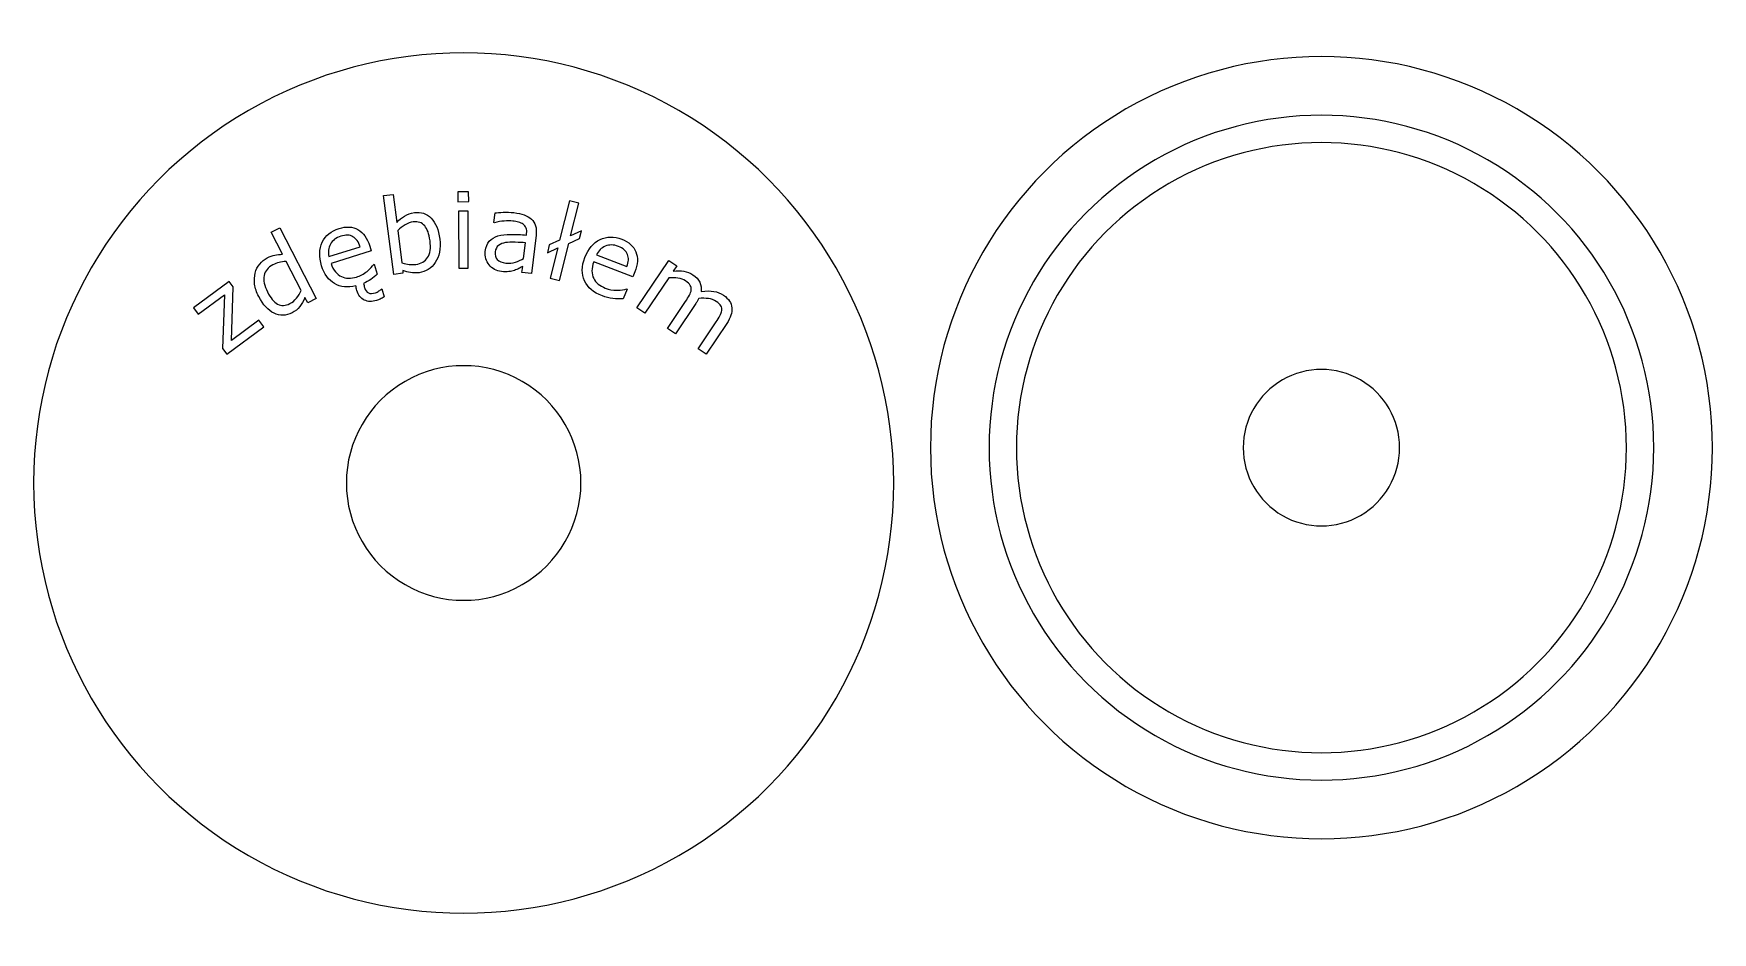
# Model space of a CAD drawing. Extents: x 25 to 633, y 513 to 838.
import ezdxf

# ---------------------------------------------------------------- set-up
doc = ezdxf.new("R2010")
doc.units = 0
doc.layers.add('Layer_1', color=7, linetype='CONTINUOUS')

msp = doc.modelspace()

# ---------------------------------------------------------------- linework, layer by layer
at = {"layer": 'Layer_1', "color": 7}
for points in [[(158.483986, 752.48158), (158.388448, 751.498405), (155.158106, 751.07623), (151.426031, 779.635412), (154.876616, 780.086335), (156.210197, 769.881385)], [(191.619952, 769.801135), (191.436166, 769.823185), (191.857438, 773.333477)], [(114.864752, 758.357605), (110.763567, 766.322755), (113.85747, 767.915777), (127.042255, 742.308805)], [(156.589208, 766.981412), (158.124253, 755.23468)], [(131.641354, 757.56253), (142.950666, 761.08963)], [(146.415869, 761.35603), (146.978026, 759.553555)], [(202.238084, 756.837655), (202.924038, 762.55333)], [(203.259303, 765.346855), (203.323278, 765.879835)], [(206.740185, 765.301937), (205.068317, 751.37113)], [(121.618135, 745.241455), (116.186611, 755.790355)], [(146.978026, 759.553555), (132.434951, 755.01793)], [(147.878523, 754.67683), (148.055226, 754.73158)], [(148.055226, 754.73188), (149.18501, 751.10938)], [(241.866441, 750.18283), (227.653943, 755.667205)], [(228.613545, 758.15398), (239.665798, 753.88903)], [(254.811456, 749.83258), (246.211491, 737.012305), (243.321538, 738.950905), (254.839746, 756.12148), (257.729668, 754.18288), (256.451023, 752.27668)], [(205.068317, 751.37113), (201.631552, 751.78363), (201.894031, 753.97063)], [(242.546092, 751.94428), (241.866441, 750.18283)], [(127.042255, 742.308805), (123.948352, 740.715805), (122.956954, 742.64128)], [(150.696984, 745.764055), (150.838343, 745.808305)], [(150.838343, 745.808155), (151.714616, 742.998505)], [(239.713887, 745.735855), (238.347769, 742.19563)], [(239.541207, 745.802455), (239.713887, 745.735705)], [(264.667611, 740.56858), (257.294721, 729.577555), (254.404791, 731.516155), (260.963038, 741.29278)], [(268.377943, 722.142805), (265.487991, 724.081405), (272.04626, 733.85803)], [(275.853905, 733.287505), (268.377943, 722.142805)]]:
    msp.add_lwpolyline(points, dxfattribs=at)
for points in [[(178.386041, 777.426925), (182.310203, 777.441025), (182.296763, 781.050505), (178.372601, 781.036405)], [(178.694636, 753.29053), (182.174532, 753.30328), (182.100514, 773.97913), (178.620593, 773.96668)], [(218.558762, 762.26638), (222.458252, 764.06158), (223.169186, 766.91755), (219.256271, 765.068455), (222.185013, 776.833645), (218.808149, 777.674267), (215.266829, 763.448305), (211.54235, 761.74303), (210.831417, 758.887105), (214.56932, 760.646155), (211.85074, 749.725255), (215.227604, 748.88458)], [(94.625903, 722.16628), (108.046845, 732.09823), (106.296079, 734.46403), (96.31221, 727.07563), (96.970035, 746.537155), (95.49456, 748.530955), (82.534875, 738.94033), (84.26361, 736.60438), (93.741585, 743.61838), (93.09537, 724.23448)], [(519.782258, 688.273483)], [(601.986978, 688.273483)], [(611.90824, 688.273483)], [(633.168085, 688.273483)], [(223.006631, 675.476135)], [(336.39246, 675.476135)]]:
    msp.add_lwpolyline(points, close=True, dxfattribs=at)
for points in [[(258.439703, 810.49427), (210.20237, 838.344107), (150.771524, 838.344107), (102.53419, 810.49427)], [(562.301943, 811.017241), (518.449822, 836.335275), (464.421781, 836.335275), (420.56966, 811.017241)], [(102.53419, 810.49427), (54.296857, 782.644432), (24.581434, 731.17581), (24.581434, 675.476135)], [(336.39246, 675.476135), (336.39246, 731.17581), (306.677037, 782.644432), (258.439703, 810.49427)], [(420.56966, 811.017241), (376.717539, 785.699207), (349.703518, 738.909551), (349.703518, 688.273483)], [(551.672021, 792.605675), (514.397719, 814.126003), (468.473885, 814.126003), (431.199582, 792.605675)], [(633.168085, 688.273483), (633.168085, 738.909551), (606.154064, 785.699207), (562.301943, 811.017241)], [(546.71139, 784.01361), (512.506737, 803.761675), (470.364866, 803.761675), (436.160214, 784.01361)], [(431.199582, 792.605675), (393.92528, 771.085347), (370.963363, 731.31414), (370.963363, 688.273483)], [(611.90824, 688.273483), (611.90824, 731.31414), (588.946323, 771.085347), (551.672021, 792.605675)], [(436.160214, 784.01361), (401.955561, 764.265544), (380.884625, 727.769614), (380.884625, 688.273483)], [(601.986978, 688.273483), (601.986978, 727.769614), (580.916043, 764.265544), (546.71139, 784.01361)], [(159.039469, 772.229882), (160.06132, 772.886112), (161.251351, 773.30297), (162.60956, 773.480455)], [(162.60956, 773.480455), (165.032322, 773.79706), (167.062689, 773.116557), (168.700662, 771.438947)], [(191.857438, 773.333477), (192.553367, 773.436392), (193.551682, 773.521657), (194.852383, 773.589272)], [(194.852383, 773.589272), (196.153093, 773.656892), (197.422187, 773.616445), (198.659666, 773.46793)], [(198.659666, 773.46793), (200.105428, 773.29442), (201.34658, 773.02118), (202.38312, 772.64821)], [(129.223772, 762.702955), (130.399327, 765.150745), (132.424327, 766.82288), (135.298771, 767.71936)], [(135.298771, 767.71936), (137.961175, 768.549705), (140.253479, 768.411482), (142.175682, 767.304692)], [(142.175682, 767.304692), (144.10967, 766.201572), (145.523066, 764.218685), (146.415869, 761.35603)], [(156.210197, 769.881385), (157.072913, 770.803055), (158.016003, 771.585887), (159.039469, 772.229882)], [(159.234208, 769.025815), (158.262333, 768.463235), (157.380666, 767.781767), (156.589208, 766.981412)], [(162.194668, 770.084717), (161.191306, 769.953597), (160.204486, 769.60063), (159.234208, 769.025815)], [(166.353575, 768.686762), (165.379684, 769.853782), (163.993382, 770.319767), (162.194668, 770.084717)], [(168.291688, 763.283755), (167.971888, 765.73097), (167.325851, 767.531972), (166.353575, 768.686762)], [(168.700662, 771.438947), (170.350874, 769.762937), (171.397457, 767.230215), (171.840413, 763.84078)], [(195.1986, 770.415662), (194.055711, 770.316682), (192.862829, 770.11184), (191.619952, 769.801135)], [(198.275158, 770.41936), (197.368487, 770.528175), (196.342967, 770.526925), (195.1986, 770.41561)], [(200.40778, 770.01427), (199.733424, 770.194635), (199.02255, 770.329665), (198.275158, 770.41936)], [(202.103732, 769.232807), (201.647454, 769.573427), (201.082137, 769.833915), (200.40778, 770.01427)], [(203.13438, 767.878675), (202.9266, 768.42562), (202.583051, 768.876997), (202.103732, 769.232807)], [(202.38312, 772.64821), (203.433375, 772.286025), (204.316024, 771.76995), (205.031065, 771.099985)], [(203.323277, 765.879835), (203.417422, 766.66398), (203.354457, 767.33026), (203.13438, 767.878675)], [(205.031065, 771.099985), (205.735312, 770.443745), (206.235929, 769.644155), (206.532918, 768.701215)], [(206.532918, 768.701215), (206.829907, 767.75828), (206.898996, 766.625187), (206.740185, 765.301937)], [(128.988169, 754.19503), (127.981468, 757.42288), (128.060002, 760.258855), (129.223772, 762.702955)], [(132.208135, 762.024355), (131.486663, 760.648905), (131.297736, 759.16163), (131.641354, 757.56253)], [(135.976309, 764.92528), (134.197451, 764.37048), (132.941393, 763.403505), (132.208135, 762.024355)], [(140.363299, 764.72293), (139.205721, 765.40894), (137.743391, 765.47639), (135.976309, 764.92528)], [(142.950666, 761.08963), (142.395118, 762.82948), (141.532663, 764.04058), (140.363299, 764.72293)], [(167.430467, 757.16023), (168.354791, 758.56283), (168.641864, 760.604005), (168.291688, 763.283755)], [(171.840413, 763.84078), (172.064273, 762.12773), (172.021009, 760.554005), (171.710621, 759.119605)], [(188.341828, 759.418855), (188.528573, 760.974905), (189.0101, 762.19108), (189.786408, 763.06738)], [(189.786408, 763.06738), (190.576439, 763.95443), (191.623283, 764.599355), (192.926939, 765.002155)], [(193.148169, 761.56393), (192.464982, 761.04938), (192.060892, 760.27138), (191.9359, 759.22993)], [(192.926939, 765.002155), (194.242841, 765.40355), (195.78859, 765.59713), (197.564187, 765.582895)], [(195.714552, 762.598255), (194.688303, 762.435555), (193.832842, 762.09078), (193.148169, 761.56393)], [(199.16013, 762.72538), (197.724172, 762.77338), (196.575646, 762.731005), (195.714552, 762.598255)], [(197.564187, 765.582895), (199.339791, 765.568645), (201.238163, 765.489965), (203.259303, 765.346855)], [(202.924038, 762.55333), (201.862988, 762.61853), (200.608352, 762.67588), (199.16013, 762.72538)], [(224.442149, 757.164505), (225.659414, 760.319005), (227.483381, 762.492055), (229.91405, 763.683655)], [(231.830463, 761.29738), (230.410441, 760.66813), (229.338135, 759.62033), (228.613545, 758.15398)], [(229.91405, 763.683655), (232.356231, 764.87082), (234.98187, 764.922395), (237.790966, 763.83838)], [(236.58541, 761.228305), (234.84698, 761.899155), (233.261997, 761.922155), (231.830463, 761.297305)], [(239.896661, 758.343505), (239.416078, 759.600305), (238.312328, 760.561905), (236.58541, 761.228305)], [(237.790966, 763.83838), (240.392846, 762.83438), (242.102846, 761.30153), (242.920966, 759.23983)], [(104.927924, 751.575655), (105.244649, 752.793605), (105.783735, 753.876205), (106.545183, 754.823455)], [(106.545183, 754.823455), (107.317606, 755.776355), (108.235926, 756.52678), (109.300145, 757.07473)], [(109.300145, 757.07473), (110.265614, 757.57188), (111.17504, 757.90828), (112.028422, 758.08393)], [(113.55022, 755.411455), (112.818509, 755.215105), (112.063171, 754.916405), (111.284207, 754.515355)], [(112.028422, 758.08393), (112.87615, 758.27058), (113.821593, 758.361805), (114.864752, 758.357605)], [(116.186611, 755.790355), (115.160729, 755.734055), (114.281932, 755.607755), (113.55022, 755.411455)], [(132.434951, 755.01793), (132.813386, 753.80453), (133.326651, 752.80123), (133.974747, 752.00803)], [(145.45884, 752.17708), (146.656378, 753.14518), (147.462939, 753.97843), (147.878523, 754.67683)], [(158.124253, 755.23468), (159.160708, 754.92213), (160.03886, 754.72578), (160.75871, 754.64563)], [(160.75871, 754.64563), (161.490797, 754.56703), (162.303459, 754.58603), (163.196698, 754.70263)], [(163.196698, 754.702855), (165.105536, 754.952305), (166.516792, 755.77143), (167.430467, 757.16023)], [(170.215992, 755.414755), (169.473554, 754.334605), (168.614275, 753.48183), (167.638156, 752.85643)], [(171.710621, 759.119605), (171.412505, 757.686805), (170.914295, 756.451855), (170.215992, 755.414755)], [(189.709124, 754.500805), (188.569685, 755.880405), (188.11392, 757.519755), (188.341828, 759.418855)], [(191.9359, 759.22993), (191.79475, 758.05368), (192.043462, 757.12273), (192.682035, 756.43708)], [(192.682035, 756.43708), (193.322087, 755.76373), (194.371125, 755.339555), (195.829151, 755.164555)], [(195.829151, 755.164555), (197.042129, 755.019005), (198.178895, 755.11873), (199.23945, 755.46373)], [(199.23945, 755.46373), (200.301474, 755.82098), (201.301018, 756.278955), (202.238084, 756.837655)], [(224.283995, 748.733755), (223.158844, 751.165255), (223.211562, 753.975505), (224.442149, 757.164505)], [(227.653943, 755.667205), (227.196367, 754.481405), (226.974983, 753.376405), (226.989791, 752.352205)], [(239.665798, 753.88903), (240.311784, 755.59738), (240.388739, 757.082205), (239.896661, 758.343505)], [(242.920966, 759.23983), (243.750615, 757.17373), (243.625657, 754.74188), (242.546092, 751.94428)], [(104.719158, 747.53323), (104.541944, 748.98263), (104.611532, 750.330105), (104.927924, 751.575655)], [(108.1679, 750.620605), (107.823821, 748.916655), (108.22233, 746.95658), (109.363426, 744.74038)], [(111.284207, 754.515355), (109.550748, 753.622805), (108.511979, 752.324555), (108.1679, 750.620605)], [(133.680807, 747.728155), (131.507655, 748.976455), (129.943442, 751.13208), (128.988169, 754.19503)], [(133.974747, 752.00803), (134.619171, 751.22658), (135.349474, 750.64643), (136.165655, 750.26758)], [(136.165655, 750.26758), (136.954602, 749.89318), (137.811374, 749.695055), (138.735971, 749.673205)], [(138.735971, 749.673205), (139.672345, 749.655205), (140.647098, 749.80408), (141.66023, 750.11983)], [(141.66023, 750.11983), (143.003213, 750.53868), (144.269416, 751.22443), (145.45884, 752.17708)], [(146.807664, 749.282155), (145.988742, 748.716505), (145.118703, 748.231855), (144.197547, 747.828205)], [(149.18501, 751.10938), (148.427149, 750.47233), (147.6347, 749.863255), (146.807664, 749.282155)], [(161.19748, 751.71613), (160.293541, 751.87178), (159.389043, 752.12693), (158.483986, 752.48158)], [(164.299466, 751.69213), (163.137028, 751.54023), (162.103033, 751.54823), (161.19748, 751.71613)], [(167.638156, 752.85643), (166.660448, 752.24333), (165.547552, 751.85523), (164.299466, 751.69213)], [(194.193445, 752.09833), (192.343354, 752.32033), (190.848581, 753.121155), (189.709124, 754.500805)], [(196.85684, 752.076955), (196.085921, 751.970605), (195.198123, 751.977855), (194.193445, 752.098705)], [(198.925526, 752.537155), (198.315843, 752.324455), (197.626281, 752.171055), (196.85684, 752.076955)], [(200.538417, 753.23848), (199.97971, 752.93263), (199.442079, 752.698855), (198.925526, 752.537155)], [(201.894031, 753.97063), (201.562728, 753.79908), (201.110857, 753.55503), (200.538417, 753.23848)], [(230.779191, 743.251255), (227.578653, 744.486305), (225.413588, 746.313805), (224.283995, 748.733755)], [(226.989791, 752.352205), (227.009041, 751.339505), (227.220672, 750.43113), (227.624684, 749.62708)], [(227.624684, 749.62708), (228.010097, 748.84348), (228.558189, 748.155805), (229.26896, 747.564055)], [(258.179001, 749.73568), (257.128676, 749.87558), (256.006161, 749.90788), (254.811456, 749.83258)], [(256.451023, 752.27668), (257.854683, 752.41983), (259.143231, 752.40258), (260.316666, 752.22493)], [(260.953506, 748.721455), (260.164406, 749.250805), (259.239571, 749.58888), (258.179001, 749.73568)], [(260.316666, 752.224555), (261.500351, 752.039755), (262.599463, 751.60708), (263.614003, 750.92653)], [(262.632778, 747.104605), (262.343338, 747.625705), (261.783581, 748.164655), (260.953506, 748.721455)], [(263.614003, 750.92653), (264.782283, 750.14283), (265.606228, 749.23348), (266.085838, 748.19848)], [(106.204679, 743.03068), (105.40252, 744.58858), (104.907347, 746.08943), (104.719158, 747.53323)], [(111.748329, 736.99498), (109.594742, 738.02363), (107.746858, 740.03553), (106.204679, 743.03068)], [(109.363426, 744.74038), (110.487578, 742.55708), (111.716428, 741.087005), (113.049974, 740.330155)], [(119.879794, 742.43098), (120.576073, 743.28918), (121.15552, 744.226005), (121.618135, 745.241455)], [(122.956954, 742.64128), (122.463715, 741.41573), (121.844514, 740.340455), (121.099352, 739.415455)], [(141.439769, 746.90998), (138.452057, 746.21083), (135.865737, 746.483555), (133.680807, 747.728155)], [(141.553048, 746.11153), (141.496539, 746.41708), (141.458779, 746.68323), (141.439769, 746.90998)], [(141.770076, 745.229155), (141.681892, 745.511855), (141.609549, 745.80598), (141.553048, 746.11153)], [(144.477896, 741.76918), (143.198075, 742.39123), (142.295469, 743.544555), (141.770076, 745.229155)], [(144.197547, 747.828205), (144.247472, 747.585255), (144.304742, 747.318755), (144.369357, 747.028705)], [(144.369357, 747.028705), (144.445756, 746.742255), (144.517022, 746.493005), (144.583156, 746.280955)], [(144.583156, 746.280955), (144.884432, 745.314955), (145.348217, 744.677555), (145.97451, 744.368755)], [(145.97451, 744.368755), (146.61258, 744.063655), (147.461739, 744.076405), (148.521986, 744.407005)], [(148.521986, 744.40708), (148.946085, 744.53933), (149.368028, 744.761405), (149.787814, 745.073305)], [(149.787814, 745.073305), (150.223049, 745.377105), (150.526106, 745.607355), (150.696984, 745.764055)], [(151.714616, 742.998505), (151.153466, 742.642505), (150.660082, 742.359355), (150.234463, 742.149055)], [(229.26896, 747.564055), (229.991261, 746.967905), (230.847461, 746.47878), (231.83756, 746.09668)], [(234.551092, 742.331455), (233.291384, 742.460405), (232.034084, 742.767005), (230.779191, 743.251255)], [(231.83756, 746.09668), (233.150012, 745.59023), (234.568173, 745.340605), (236.092042, 745.347805)], [(236.092042, 745.347805), (237.631882, 745.361805), (238.781603, 745.513355), (239.541207, 745.802455)], [(260.963038, 741.29278), (261.471753, 742.05113), (261.917098, 742.792555), (262.299073, 743.517055)], [(262.299073, 743.517055), (262.698168, 744.244905), (262.927606, 744.88598), (262.987386, 745.44028)], [(262.987386, 745.44028), (263.047271, 746.03903), (262.929068, 746.593805), (262.632778, 747.104605)], [(266.085838, 748.19848), (266.575713, 747.15663), (266.728316, 746.066105), (266.543646, 744.926905)], [(266.543646, 744.926905), (268.371881, 745.127055), (269.912018, 745.119305), (271.164058, 744.903655)], [(271.164058, 744.90343), (272.422963, 744.69788), (273.600688, 744.22733), (274.697233, 743.49178)], [(274.697233, 743.49178), (276.582858, 742.22688), (277.586485, 740.721505), (277.708115, 738.975655)], [(118.286554, 737.15518), (116.092299, 736.02538), (113.91289, 735.97198), (111.748329, 736.99498)], [(113.049974, 740.330155), (114.377867, 739.584205), (115.86466, 739.63493), (117.510353, 740.48233)], [(117.510353, 740.48233), (118.388057, 740.93423), (119.17787, 741.58378), (119.879794, 742.43098)], [(121.099352, 739.415455), (120.35419, 738.490455), (119.416591, 737.73703), (118.286554, 737.15518)], [(148.871535, 741.607705), (147.23404, 741.097005), (145.769493, 741.15083), (144.477896, 741.76918)], [(150.234463, 742.149055), (149.820629, 741.942455), (149.36632, 741.762005), (148.871535, 741.607705)], [(238.347769, 742.19563), (237.07636, 742.15713), (235.810801, 742.202405), (234.551092, 742.331455)], [(265.255566, 741.51148), (265.069836, 741.19028), (264.873851, 740.87598), (264.667611, 740.56858)], [(265.735536, 742.393105), (265.608171, 742.136805), (265.448181, 741.84293), (265.255566, 741.51148)], [(269.195481, 742.30108), (268.117781, 742.44448), (266.964466, 742.475155), (265.735536, 742.393105)], [(272.036735, 741.286705), (271.227136, 741.829805), (270.280051, 742.16793), (269.195481, 742.30108)], [(273.716008, 739.669855), (273.426583, 740.190905), (272.866825, 740.729855), (272.036735, 741.286705)], [(273.371975, 736.06693), (273.77107, 736.79478), (274.000508, 737.435855), (274.060288, 737.990155)], [(274.060288, 737.990155), (274.120173, 738.588905), (274.005413, 739.148805), (273.716008, 739.669855)], [(277.708115, 738.975655), (277.84687, 737.233155), (277.2288, 735.337105), (275.853905, 733.287505)], [(272.04626, 733.85803), (272.541225, 734.59588), (272.98313, 735.33218), (273.371975, 736.06693)], [(201.746789, 712.299262), (188.591153, 719.894672), (172.382741, 719.894672), (159.227105, 712.299262)], [(159.227105, 712.299262), (146.071469, 704.703851), (137.967263, 690.666955), (137.967263, 675.476135)], [(223.006631, 675.476135), (223.006631, 690.666955), (214.902425, 704.703851), (201.746789, 712.299262)], [(477.262573, 712.822234), (468.492149, 707.758628), (463.089345, 698.400696), (463.089345, 688.273483)], [(505.60903, 712.822234), (496.838606, 717.885841), (486.032997, 717.885841), (477.262573, 712.822234)], [(519.782258, 688.273483), (519.782258, 698.400696), (514.379454, 707.758628), (505.60903, 712.822234)], [(349.703518, 688.273483), (349.703518, 637.637415), (376.717539, 590.847759), (420.56966, 565.529725)], [(370.963363, 688.273483), (370.963363, 645.232826), (393.92528, 605.461619), (431.199582, 583.941291)], [(380.884625, 688.273483), (380.884625, 648.777352), (401.955561, 612.281422), (436.160214, 592.533356)], [(463.089345, 688.273483), (463.089345, 678.146269), (468.492149, 668.788338), (477.262573, 663.724731)], [(505.60903, 663.724731), (514.379454, 668.788338), (519.782258, 678.146269), (519.782258, 688.273483)], [(546.71139, 592.533356), (580.916043, 612.281422), (601.986978, 648.777352), (601.986978, 688.273483)], [(551.672021, 583.941291), (588.946323, 605.461619), (611.90824, 645.232826), (611.90824, 688.273483)], [(562.301943, 565.529725), (606.154064, 590.847759), (633.168085, 637.637415), (633.168085, 688.273483)], [(24.581434, 675.476135), (24.581434, 619.77646), (54.296857, 568.307837), (102.53419, 540.458)], [(137.967263, 675.476135), (137.967263, 660.285315), (146.071469, 646.248418), (159.227105, 638.653008)], [(201.746789, 638.653008), (214.902425, 646.248418), (223.006631, 660.285315), (223.006631, 675.476135)], [(258.439703, 540.458), (306.677037, 568.307837), (336.39246, 619.77646), (336.39246, 675.476135)], [(477.262573, 663.724731), (486.032997, 658.661125), (496.838606, 658.661125), (505.60903, 663.724731)], [(159.227105, 638.653008), (172.382741, 631.057598), (188.591153, 631.057598), (201.746789, 638.653008)], [(436.160214, 592.533356), (470.364866, 572.78529), (512.506737, 572.78529), (546.71139, 592.533356)], [(431.199582, 583.941291), (468.473885, 562.420962), (514.397719, 562.420962), (551.672021, 583.941291)], [(420.56966, 565.529725), (464.421781, 540.211691), (518.449822, 540.211691), (562.301943, 565.529725)], [(102.53419, 540.458), (150.771524, 512.608162), (210.20237, 512.608162), (258.439703, 540.458)]]:
    msp.add_open_spline(points, degree=3, dxfattribs=at)

doc.saveas('drawing.dxf')
